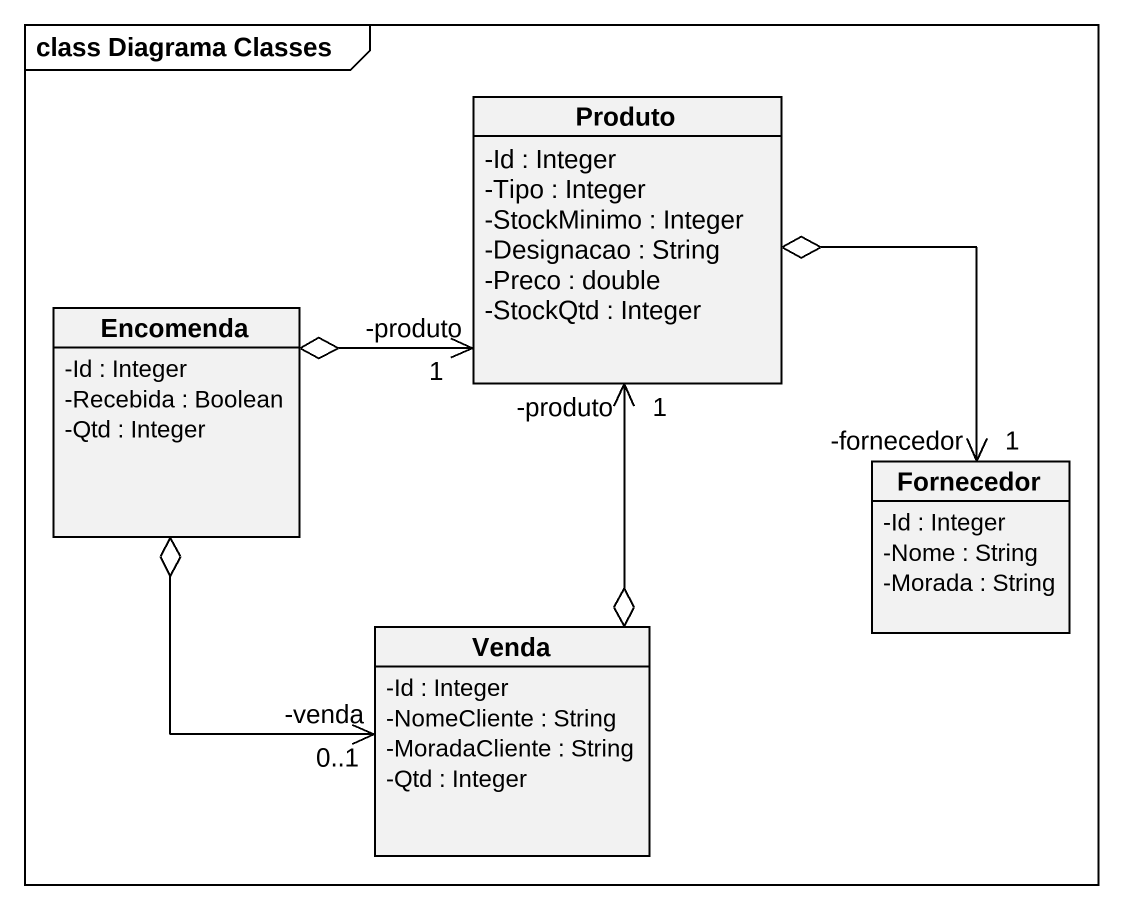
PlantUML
@startuml
mainframe class Diagrama Classes
hide circle
hide empty members
skinparam classAttributeIconSize 0
class Produto {
  -Id : Integer
  -Tipo : Integer
  -StockMinimo : Integer
  -Designacao : String
  -Preco : double
  -StockQtd : Integer
}
class Encomenda {
  -Id : Integer
  -Recebida : Boolean
  -Qtd : Integer
}
class Fornecedor {
  -Id : Integer
  -Nome : String
  -Morada : String
}
class Venda {
  -Id : Integer
  -NomeCliente : String
  -MoradaCliente : String
  -Qtd : Integer
}
Produto "-produto\n1" <-left-o Encomenda
Produto "-produto\n1" <--o Venda
Fornecedor "-fornecedor\n1" <-up-o Produto
Venda "-venda\n0..1" <-up-o Encomenda
@enduml
